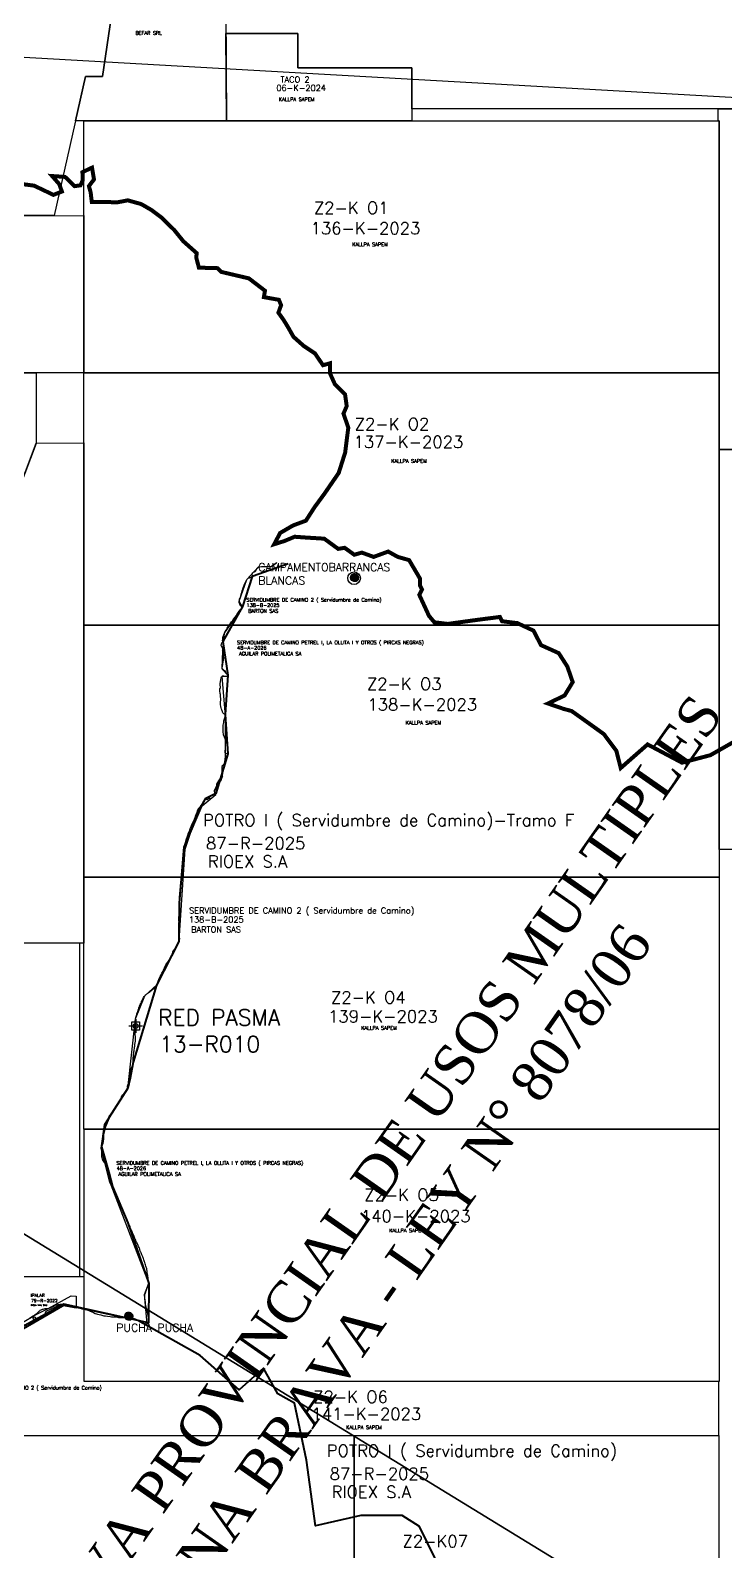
# Model space of a CAD drawing. Header units: metres. Extents: x -4406421 to 6012633, y 6449185 to 13337258.
# Drawn here: x 2477679 to 2495040, y 6859919 to 6897946 of the extents above; entities that cross this region are included whole.
import ezdxf

# ---------------------------------------------------------------- set-up
doc = ezdxf.new("R2010")
doc.units = ezdxf.units.M
doc.header["$LTSCALE"] = 20
doc.header["$MEASUREMENT"] = 0
for name, color, linetype in [('CAMINOS', 7, 'CONTINUOUS'), ('CANTERAS', 6, 'CONTINUOUS'), ('CATEOS', 7, 'CONTINUOUS'), ('LIMDEP', 9, 'CONTINUOUS'), ('MANIFEST', 1, 'CONTINUOUS'), ('MANIFEST-TEMP', 3, 'CONTINUOUS'), ('P.A.S.M.A puntos', 241, 'CONTINUOUS'), ('SERVIDUMBRE', 44, 'CONTINUOUS'), ('ZONAS', 5, 'CONTINUOUS')]:
    doc.layers.add(name, color=color, linetype=linetype)
doc.layers.add('TITULARES', color=7, linetype='CONTINUOUS', true_color=0x04fbc6)
doc.styles.add('ITALICC', font='times.ttf', dxfattribs={"height": 1000})
doc.styles.add('ROMANS', font='romans.shx', dxfattribs={"oblique": 1.17516e-08, "height": 3})

msp = doc.modelspace()

# ---------------------------------------------------------------- hatches: boundary and pattern name
at = {"layer": 'ZONAS', "ltscale": 100}
h = msp.add_hatch(dxfattribs=at)
h.set_pattern_fill('ANSI31', color=256, style=0)
h.set_pattern_definition([(45, (-81137.4649, 34497.72001), (-0.0883883476483, 0.0883883476483), [])])
h.paths.add_polyline_path([(2485875, 6884267, 1), (2485675, 6884267, 1)])
h = msp.add_hatch(dxfattribs=at)
h.set_pattern_fill('ANSI31', color=256, style=0)
h.set_pattern_definition([(45, (-86777.724, 16034.07), (-0.0883883476483, 0.0883883476483), [])])
h.paths.add_polyline_path([(2480235, 6865803, 1), (2480035, 6865803, 1)])

# ---------------------------------------------------------------- linework, layer by layer
at = {"layer": 'CAMINOS', "linetype": 'Continuous', "const_width": 100}
msp.add_lwpolyline([(2495602, 6880364), (2494663, 6879828), (2493952, 6879640), (2493093, 6880096), (2492422, 6879506), (2492314, 6879935), (2492001, 6880355), (2491478, 6880730), (2491196, 6880931), (2490995, 6880985), (2490605, 6881119), (2491021, 6881320), (2491223, 6881655), (2491089, 6882043), (2490874, 6882378), (2490431, 6882579), (2490243, 6882941), (2489840, 6883129), (2489459, 6883176), (2489405, 6883283), (2488882, 6883216), (2488492, 6883163), (2488103, 6883109), (2487768, 6883149), (2487633, 6883310), (2487392, 6883833), (2487459, 6883967), (2487405, 6884074), (2487405, 6884248), (2487137, 6884704), (2486855, 6884784), (2486613, 6884918), (2486251, 6884784), (2485956, 6884892), (2485768, 6884838), (2485526, 6885012), (2485365, 6884985), (2485016, 6885240), (2484574, 6885267), (2484277, 6885288), (2484022, 6885181), (2483767, 6885101), (2483915, 6885382), (2484237, 6885570), (2484559, 6885690), (2484774, 6886025), (2485029, 6886374), (2485378, 6886883), (2485539, 6887392), (2485618, 6888017), (2485497, 6888365), (2485578, 6888553), (2485537, 6888848), (2485282, 6889102), (2485162, 6889370), (2485162, 6889625), (2484986, 6889576), (2484785, 6889871), (2484503, 6890059), (2484248, 6890287), (2484127, 6890501), (2484006, 6890702), (2483872, 6890890), (2483939, 6891077), (2483885, 6891211), (2483510, 6891278), (2483536, 6891439), (2483134, 6891747), (2482449, 6891908), (2482355, 6892002), (2481886, 6892015), (2481819, 6892270), (2481832, 6892377), (2481493, 6892679), (2481278, 6892947), (2480969, 6893255), (2480701, 6893456), (2480446, 6893604), (2480110, 6893698), (2479828, 6893644), (2479614, 6893657), (2479211, 6893657), (2479182, 6893899), (2479139, 6894053), (2479266, 6894221), (2479217, 6894515), (2478978, 6894403), (2478985, 6894200), (2478929, 6894074), (2478782, 6894053), (2478543, 6894284), (2478221, 6894305), (2478400, 6894100), (2478464, 6893918), (2478253, 6893834), (2477769, 6894065), (2477503, 6894100)], dxfattribs=at)
at = {"layer": 'CANTERAS', "ltscale": 100}
msp.add_lwpolyline([(2477480, 6865642), (2477786, 6865828), (2478120, 6865994), (2478698, 6866314), (2478821, 6866305), (2478819, 6866002), (2478407, 6866079), (2478064, 6865919), (2478017, 6865794), (2477817, 6865728), (2477528, 6865562)], close=True, dxfattribs=at)
msp.add_circle((2477777, 6865754), 30, dxfattribs=at)
at = {"layer": 'CATEOS', "color": 0, "ltscale": 100}
for points in [[(2490518, 6904918), (2493412, 6904918), (2496188, 6904504), (2496185, 6895982), (2487208, 6895982), (2487208, 6897010), (2484355, 6897010), (2484355, 6897870), (2482567, 6897870), (2482566, 6899516), (2489760, 6899516)], [(2482562, 6897870), (2484355, 6897870), (2484355, 6897010), (2487208, 6897010), (2487208, 6895686), (2482579, 6895686)], [(2472764, 6889383), (2473819, 6893313), (2479016, 6893320), (2479016, 6889383)], [(2472764, 6889382), (2477819, 6889377), (2477818, 6887623), (2476994, 6885433), (2471705, 6885433)], [(2494881, 6877468), (2494881, 6887468), (2503366, 6887468), (2503366, 6877468)], [(2494881, 6864174), (2479017, 6864174), (2479017, 6870476), (2494881, 6870476)], [(2494874, 6862823), (2494874, 6864174), (2479017, 6864174), (2479017, 6866791), (2475786, 6866791), (2475786, 6862823), (2494874, 6862823)], [(2475769, 6862823), (2485768, 6862823), (2485768, 6852823), (2475769, 6852823)], [(2485768, 6862823), (2494874, 6862823), (2494871, 6856900), (2492185, 6856900), (2489077, 6852823), (2487652, 6852823), (2485768, 6852823)]]:
    msp.add_lwpolyline(points, close=True, dxfattribs=at)
at = {"layer": 'CATEOS', "ltscale": 100}
for points in [[(2479911, 6899972), (2482547, 6899906), (2482579, 6895685), (2478805, 6895685), (2479053, 6896792), (2479480, 6896792), (2479883, 6899568)], [(2496185, 6895982), (2496186, 6897468), (2502793, 6897468), (2502793, 6895686), (2503366, 6895686), (2503366, 6887468), (2494881, 6887468), (2494880, 6895685), (2494853, 6895685), (2494853, 6895982)], [(2494880, 6889383), (2479016, 6889383), (2479016, 6895685), (2494880, 6895685)], [(2494880, 6883081), (2479016, 6883081), (2479016, 6889383), (2494880, 6889383)], [(2477820, 6887629), (2479013, 6887632), (2479015, 6875126), (2474588, 6875125), (2474559, 6876928), (2474995, 6876929), (2474990, 6879968), (2474990, 6885433), (2476994, 6885433)], [(2494881, 6876779), (2479016, 6876779), (2479016, 6883081), (2494881, 6883081)], [(2494881, 6870476), (2479016, 6870476), (2479016, 6876779), (2494881, 6876779)], [(2478911, 6875125), (2473811, 6875125), (2473811, 6868792), (2472911, 6868792), (2472911, 6866792), (2478911, 6866792)]]:
    msp.add_lwpolyline(points, close=True, dxfattribs=at)
at = {"layer": 'LIMDEP', "linetype": 'Continuous'}
msp.add_lwpolyline([(2472327, 6898787, -0.094734), (2471572, 6897899), (2469637, 6896761, 0.219802), (2469009, 6896530), (2469222, 6894158), (2469191, 6890922), (2469292, 6889737, -0.082175), (2468834, 6888328, -0.091789), (2467560, 6887139, -0.036991), (2464255, 6885168), (2462070, 6883643, 0.129481), (2461230, 6882100), (2460483, 6879404), (2458477, 6880251), (2456777, 6880566), (2497152, 6855817), (2552669, 6821184)], format="xyb", dxfattribs=at)
msp.add_lwpolyline([(2552669, 6821184), (2497152, 6855817), (2456777, 6880566)], dxfattribs=at)
at = {"layer": 'MANIFEST', "ltscale": 100}
msp.add_lwpolyline([(2473711, 6899568), (2479883, 6899568), (2479480, 6896792), (2479053, 6896792), (2478275, 6893320), (2473894, 6893320), (2474752, 6896792), (2472321, 6896792), (2470245, 6892649), (2470419, 6893410), (2470634, 6894050), (2470736, 6894610), (2470954, 6895013), (2470606, 6895353), (2470606, 6895659), (2470958, 6896305), (2471686, 6896839), (2472118, 6897299), (2472817, 6897812), (2473903, 6898173), (2474177, 6898685), (2474162, 6898851), (2473820, 6899292)], close=True, dxfattribs=at)
at = {"layer": 'MANIFEST-TEMP', "color": 42, "lineweight": 20, "ltscale": 100}
msp.add_lwpolyline([(2484114, 6884609), (2483217, 6884295), (2482972, 6883544), (2482483, 6882669), (2482613, 6881824), (2482539, 6880847), (2482609, 6879862), (2482305, 6878867), (2482045, 6878739), (2481973, 6878617), (2481510, 6877530), (2481394, 6876140), (2481394, 6876140), (2481389, 6875167), (2480829, 6874079), (2480245, 6872152), (2480169, 6871752), (2480108, 6871502), (2479636, 6870765), (2479543, 6870543), (2479501, 6870391), (2479453, 6870034), (2479636, 6869402), (2479731, 6869045), (2480115, 6868134), (2480636, 6866629), (2480627, 6865636), (2478511, 6866102), (2476891, 6865217)], dxfattribs=at)
at = {"layer": 'P.A.S.M.A puntos', "ltscale": 100}
for p, q in [((2480476, 6873057), (2480139, 6873057)), ((2480476, 6873057), (2480139, 6873057)), ((2480307, 6873226), (2480307, 6872888)), ((2480307, 6873226), (2480307, 6872888))]:
    msp.add_line(p, q, dxfattribs=at)
msp.add_lwpolyline([(2480215, 6873163), (2480400, 6873163), (2480400, 6872951), (2480215, 6872951)], close=True, dxfattribs=at)
msp.add_lwpolyline([(2480215, 6873163), (2480400, 6873163), (2480400, 6872951), (2480215, 6872951)], close=True, dxfattribs=at)
msp.add_circle((2480307, 6873057), 60, dxfattribs=at)
msp.add_circle((2480307, 6873057), 60, dxfattribs=at)
at = {"layer": 'SERVIDUMBRE', "color": 33, "lineweight": 40, "ltscale": 100}
msp.add_lwpolyline([(2484114, 6884609), (2483217, 6884295), (2482972, 6883544), (2482483, 6882669), (2482613, 6881824), (2482540, 6880841), (2482609, 6879862), (2482305, 6878867), (2482045, 6878739), (2481973, 6878617), (2481510, 6877530), (2481394, 6876140), (2481389, 6875167), (2480829, 6874079), (2480245, 6872152), (2480169, 6871752), (2480108, 6871502), (2479634, 6870762), (2479543, 6870543), (2479501, 6870390), (2479452, 6870036), (2479636, 6869397), (2479731, 6869045), (2480115, 6868134), (2480639, 6866623), (2480627, 6865636), (2478511, 6866102), (2476891, 6865217)], dxfattribs=at)
at = {"layer": 'SERVIDUMBRE'}
msp.add_lwpolyline([(2477673, 6865767), (2477696, 6865782), (2477733, 6865801), (2477762, 6865819), (2477792, 6865838), (2477823, 6865862), (2477844, 6865880), (2477873, 6865906), (2477897, 6865928), (2477913, 6865941), (2477925, 6865950), (2477950, 6865963), (2477981, 6865977), (2477998, 6865981), (2478018, 6865988), (2478043, 6865994), (2478059, 6865995), (2478088, 6865997), (2478111, 6865997), (2478134, 6866000), (2478149, 6866002), (2478165, 6866008), (2478188, 6866019), (2478225, 6866039), (2478254, 6866054), (2478280, 6866067), (2478299, 6866076), (2478323, 6866084), (2478353, 6866091), (2478375, 6866096), (2478407, 6866099), (2478431, 6866100), (2478461, 6866101), (2478484, 6866103), (2478502, 6866102), (2478517, 6866100), (2478532, 6866098), (2478550, 6866092), (2478571, 6866084), (2478589, 6866079), (2478610, 6866073), (2478634, 6866068), (2478660, 6866063), (2478693, 6866054), (2478735, 6866044), (2478775, 6866035), (2478812, 6866028), (2478855, 6866018), (2478894, 6866009), (2478923, 6866000), (2478959, 6865989), (2479002, 6865979), (2479047, 6865971), (2479086, 6865963), (2479112, 6865957), (2479139, 6865946), (2479171, 6865928), (2479252, 6865892), (2479296, 6865873), (2479325, 6865863), (2479351, 6865856), (2479399, 6865845), (2479435, 6865834), (2479462, 6865825), (2479485, 6865819), (2479512, 6865815), (2479554, 6865809), (2479603, 6865803), (2479668, 6865795), (2479706, 6865791), (2479747, 6865788), (2479775, 6865788), (2479800, 6865788), (2479825, 6865784), (2479855, 6865777), (2479878, 6865774), (2479907, 6865772), (2479934, 6865772), (2479960, 6865772), (2479982, 6865771), (2480016, 6865768), (2480049, 6865764), (2480079, 6865762), (2480109, 6865761), (2480148, 6865761), (2480170, 6865760), (2480198, 6865759), (2480219, 6865757), (2480241, 6865753), (2480267, 6865745), (2480295, 6865734), (2480327, 6865718), (2480359, 6865700), (2480391, 6865684), (2480418, 6865671), (2480446, 6865659), (2480480, 6865644), (2480513, 6865630), (2480543, 6865617), (2480567, 6865612), (2480597, 6865614), (2480608, 6865618), (2480620, 6865627), (2480626, 6865638), (2480634, 6865652), (2480638, 6865671), (2480640, 6865684), (2480640, 6865699), (2480640, 6865715), (2480635, 6865736), (2480629, 6865763), (2480627, 6865778), (2480622, 6865801), (2480618, 6865826), (2480613, 6865850), (2480608, 6865874), (2480597, 6865923), (2480586, 6865969), (2480575, 6866006), (2480567, 6866034), (2480564, 6866047), (2480559, 6866062), (2480556, 6866086), (2480553, 6866112), (2480549, 6866150), (2480545, 6866180), (2480542, 6866214), (2480539, 6866239), (2480537, 6866265), (2480535, 6866288), (2480533, 6866315), (2480533, 6866335), (2480534, 6866349), (2480541, 6866365), (2480554, 6866386), (2480561, 6866402), (2480572, 6866438), (2480581, 6866461), (2480588, 6866486), (2480599, 6866519), (2480608, 6866547), (2480614, 6866564), (2480622, 6866578), (2480629, 6866593), (2480634, 6866613), (2480638, 6866629), (2480636, 6866649), (2480633, 6866673), (2480628, 6866700), (2480621, 6866739), (2480616, 6866773), (2480611, 6866801), (2480608, 6866825), (2480604, 6866859), (2480598, 6866893), (2480593, 6866929), (2480587, 6866967), (2480582, 6866990), (2480578, 6867008), (2480570, 6867030), (2480563, 6867054), (2480553, 6867089), (2480546, 6867114), (2480536, 6867145), (2480529, 6867166), (2480523, 6867185), (2480513, 6867215), (2480504, 6867242), (2480495, 6867261), (2480484, 6867284), (2480475, 6867306), (2480464, 6867334), (2480453, 6867360), (2480442, 6867386), (2480434, 6867401), (2480429, 6867415), (2480420, 6867437), (2480413, 6867456), (2480407, 6867475), (2480401, 6867492), (2480391, 6867519), (2480381, 6867543), (2480370, 6867569), (2480358, 6867595), (2480351, 6867610), (2480341, 6867630), (2480329, 6867654), (2480321, 6867672), (2480313, 6867691), (2480307, 6867707), (2480297, 6867729), (2480290, 6867747), (2480279, 6867773), (2480268, 6867797), (2480259, 6867818), (2480248, 6867849), (2480240, 6867868), (2480231, 6867890), (2480218, 6867915), (2480207, 6867938), (2480197, 6867964), (2480189, 6867982), (2480180, 6868005), (2480169, 6868034), (2480157, 6868060), (2480148, 6868079), (2480138, 6868097), (2480127, 6868117), (2480114, 6868140), (2480105, 6868159), (2480096, 6868177), (2480089, 6868190), (2480081, 6868208), (2480075, 6868222), (2480069, 6868237), (2480065, 6868252), (2480057, 6868281), (2480051, 6868300), (2480044, 6868317), (2480035, 6868337), (2480026, 6868352), (2480015, 6868370), (2480006, 6868386), (2479998, 6868402), (2479987, 6868427), (2479980, 6868444), (2479973, 6868462), (2479965, 6868479), (2479960, 6868489), (2479950, 6868505), (2479937, 6868524), (2479921, 6868548), (2479910, 6868566), (2479904, 6868577), (2479897, 6868592), (2479888, 6868623), (2479879, 6868647), (2479870, 6868669), (2479858, 6868701), (2479850, 6868723), (2479842, 6868739), (2479827, 6868760), (2479813, 6868782), (2479805, 6868797), (2479797, 6868812), (2479792, 6868828), (2479784, 6868848), (2479777, 6868872), (2479770, 6868898), (2479764, 6868925), (2479757, 6868954), (2479751, 6868976), (2479744, 6869001), (2479739, 6869021), (2479734, 6869037), (2479727, 6869052), (2479716, 6869072), (2479701, 6869093), (2479686, 6869115), (2479676, 6869132), (2479665, 6869152), (2479657, 6869172), (2479651, 6869201), (2479647, 6869225), (2479647, 6869245), (2479646, 6869279), (2479645, 6869301), (2479643, 6869334), (2479640, 6869353), (2479639, 6869375), (2479636, 6869402), (2479632, 6869432), (2479625, 6869453), (2479617, 6869473), (2479606, 6869495), (2479595, 6869516), (2479585, 6869534), (2479569, 6869563), (2479556, 6869588), (2479543, 6869613), (2479535, 6869632), (2479523, 6869646), (2479512, 6869656), (2479504, 6869666), (2479497, 6869681), (2479490, 6869698), (2479485, 6869714), (2479481, 6869724), (2479477, 6869737), (2479471, 6869752), (2479467, 6869765), (2479465, 6869777), (2479463, 6869791), (2479463, 6869801), (2479462, 6869832), (2479461, 6869854), (2479461, 6869893), (2479460, 6869915), (2479458, 6869939), (2479454, 6869959), (2479448, 6869992), (2479447, 6870008), (2479449, 6870023), (2479456, 6870044), (2479465, 6870059), (2479477, 6870083), (2479485, 6870102), (2479492, 6870124), (2479497, 6870144), (2479500, 6870160), (2479503, 6870188), (2479505, 6870202), (2479511, 6870225), (2479513, 6870247), (2479513, 6870269), (2479512, 6870293), (2479511, 6870315), (2479509, 6870328), (2479505, 6870350), (2479502, 6870373), (2479501, 6870389), (2479505, 6870410), (2479511, 6870430), (2479520, 6870455), (2479528, 6870473), (2479537, 6870493), (2479544, 6870508), (2479549, 6870523), (2479548, 6870534), (2479544, 6870547), (2479543, 6870558), (2479545, 6870567), (2479551, 6870578), (2479560, 6870587), (2479570, 6870599), (2479575, 6870613), (2479582, 6870629), (2479587, 6870643), (2479594, 6870662), (2479600, 6870682), (2479607, 6870701), (2479622, 6870731), (2479631, 6870754), (2479643, 6870783), (2479649, 6870799), (2479660, 6870817), (2479673, 6870835), (2479692, 6870859), (2479706, 6870877), (2479719, 6870894), (2479731, 6870912), (2479744, 6870931), (2479754, 6870950), (2479770, 6870975), (2479784, 6870999), (2479795, 6871017), (2479812, 6871039), (2479828, 6871060), (2479838, 6871074), (2479850, 6871094), (2479861, 6871114), (2479872, 6871132), (2479886, 6871151), (2479901, 6871175), (2479915, 6871197), (2479931, 6871221), (2479940, 6871239), (2479947, 6871256), (2479956, 6871283), (2479966, 6871309), (2479973, 6871324), (2479982, 6871333), (2479999, 6871347), (2480014, 6871361), (2480024, 6871375), (2480030, 6871385), (2480038, 6871403), (2480050, 6871419), (2480066, 6871436), (2480080, 6871450), (2480091, 6871462), (2480101, 6871476), (2480107, 6871490), (2480108, 6871508), (2480106, 6871527), (2480105, 6871547), (2480105, 6871561), (2480110, 6871582), (2480117, 6871603), (2480126, 6871623), (2480133, 6871641), (2480137, 6871657), (2480140, 6871674), (2480148, 6871694), (2480155, 6871706), (2480161, 6871718), (2480165, 6871731), (2480169, 6871744), (2480170, 6871760), (2480168, 6871779), (2480163, 6871806), (2480160, 6871824), (2480156, 6871843), (2480156, 6871863), (2480160, 6871880), (2480165, 6871910), (2480170, 6871933), (2480176, 6871959), (2480180, 6871977), (2480187, 6871995), (2480197, 6872013), (2480210, 6872031), (2480220, 6872049), (2480228, 6872073), (2480233, 6872095), (2480240, 6872121), (2480242, 6872135), (2480243, 6872153), (2480243, 6872169), (2480242, 6872191), (2480243, 6872223), (2480244, 6872248), (2480245, 6872273), (2480249, 6872296), (2480252, 6872322), (2480255, 6872345), (2480259, 6872380), (2480264, 6872412), (2480268, 6872440), (2480271, 6872463), (2480277, 6872491), (2480279, 6872525), (2480282, 6872552), (2480283, 6872566), (2480286, 6872589), (2480289, 6872612), (2480294, 6872632), (2480298, 6872651), (2480301, 6872667), (2480303, 6872684), (2480303, 6872699), (2480303, 6872724), (2480303, 6872740), (2480301, 6872769), (2480299, 6872799), (2480298, 6872833), (2480298, 6872865), (2480297, 6872911), (2480296, 6872919), (2480295, 6872955), (2480295, 6872979), (2480296, 6873019), (2480295, 6873059), (2480295, 6873082), (2480296, 6873107), (2480297, 6873139), (2480299, 6873169), (2480300, 6873193), (2480301, 6873216), (2480303, 6873231), (2480309, 6873259), (2480312, 6873275), (2480319, 6873299), (2480326, 6873322), (2480332, 6873343), (2480340, 6873371), (2480350, 6873400), (2480357, 6873423), (2480369, 6873454), (2480378, 6873480), (2480382, 6873491), (2480388, 6873510), (2480396, 6873536), (2480399, 6873548), (2480403, 6873560), (2480411, 6873581), (2480419, 6873597), (2480432, 6873618), (2480439, 6873631), (2480445, 6873643), (2480449, 6873657), (2480456, 6873676), (2480466, 6873698), (2480477, 6873718), (2480487, 6873735), (2480496, 6873752), (2480506, 6873772), (2480519, 6873794), (2480528, 6873807), (2480540, 6873822), (2480553, 6873835), (2480570, 6873848), (2480587, 6873861), (2480602, 6873873), (2480619, 6873887), (2480645, 6873905), (2480665, 6873919), (2480686, 6873934), (2480712, 6873954), (2480737, 6873975), (2480757, 6873994), (2480770, 6874006), (2480783, 6874020), (2480799, 6874036), (2480815, 6874056), (2480827, 6874074), (2480837, 6874094), (2480845, 6874113), (2480858, 6874151), (2480869, 6874182), (2480882, 6874216), (2480905, 6874264), (2480922, 6874298), (2480945, 6874340), (2480962, 6874376), (2480974, 6874404), (2480982, 6874423), (2480997, 6874443), (2481004, 6874454), (2481016, 6874475), (2481031, 6874519), (2481044, 6874553), (2481053, 6874573), (2481062, 6874589), (2481081, 6874615), (2481103, 6874645), (2481123, 6874677), (2481140, 6874704), (2481158, 6874735), (2481183, 6874777), (2481195, 6874800), (2481208, 6874829), (2481220, 6874860), (2481231, 6874892), (2481236, 6874911), (2481251, 6874937), (2481276, 6874970), (2481307, 6875012), (2481344, 6875076), (2481373, 6875129), (2481388, 6875159), (2481395, 6875193), (2481406, 6875246), (2481405, 6875279), (2481403, 6875327), (2481399, 6875369), (2481399, 6875385), (2481397, 6875407), (2481395, 6875434), (2481396, 6875464), (2481395, 6875498), (2481394, 6875535), (2481392, 6875571), (2481392, 6875611), (2481390, 6875649), (2481389, 6875687), (2481386, 6875725), (2481387, 6875747), (2481387, 6875782), (2481390, 6875819), (2481394, 6875857), (2481395, 6875892), (2481397, 6875935), (2481399, 6875998), (2481399, 6876034), (2481398, 6876069), (2481398, 6876128), (2481399, 6876181), (2481403, 6876223), (2481405, 6876292), (2481408, 6876338), (2481411, 6876383), (2481415, 6876437), (2481419, 6876483), (2481423, 6876520), (2481427, 6876559), (2481437, 6876639), (2481447, 6876697), (2481449, 6876733), (2481457, 6876777), (2481463, 6876815), (2481466, 6876858), (2481472, 6876901), (2481474, 6876934), (2481482, 6876975), (2481486, 6877003), (2481488, 6877040), (2481491, 6877078), (2481494, 6877114), (2481501, 6877173), (2481504, 6877220), (2481508, 6877257), (2481515, 6877290), (2481518, 6877329), (2481522, 6877390), (2481521, 6877431), (2481514, 6877528), (2481535, 6877595), (2481551, 6877645), (2481572, 6877714), (2481600, 6877800), (2481630, 6877888), (2481656, 6877952), (2481670, 6877992), (2481692, 6878045), (2481712, 6878094), (2481736, 6878146), (2481759, 6878193), (2481775, 6878228), (2481793, 6878266), (2481804, 6878303), (2481815, 6878341), (2481824, 6878370), (2481832, 6878385), (2481840, 6878401), (2481851, 6878436), (2481860, 6878465), (2481878, 6878494), (2481898, 6878516), (2481915, 6878531), (2481939, 6878570), (2481952, 6878588), (2481962, 6878601), (2481969, 6878610), (2481975, 6878622), (2481982, 6878632), (2481991, 6878637), (2482002, 6878642), (2482016, 6878653), (2482024, 6878667), (2482022, 6878685), (2482019, 6878698), (2482024, 6878720), (2482033, 6878733), (2482045, 6878735), (2482054, 6878732), (2482069, 6878724), (2482084, 6878720), (2482099, 6878722), (2482121, 6878733), (2482137, 6878742), (2482151, 6878752), (2482158, 6878761), (2482160, 6878767), (2482159, 6878785), (2482158, 6878797), (2482168, 6878814), (2482190, 6878830), (2482206, 6878836), (2482224, 6878842), (2482243, 6878849), (2482256, 6878850), (2482267, 6878847), (2482282, 6878841), (2482296, 6878838), (2482305, 6878838), (2482311, 6878846), (2482311, 6878857), (2482303, 6878872), (2482288, 6878887), (2482280, 6878900), (2482276, 6878910), (2482275, 6878931), (2482278, 6878945), (2482289, 6878972), (2482304, 6879006), (2482324, 6879049), (2482332, 6879064), (2482334, 6879073), (2482333, 6879094), (2482335, 6879105), (2482344, 6879125), (2482351, 6879131), (2482365, 6879138), (2482371, 6879145), (2482376, 6879151), (2482402, 6879164), (2482420, 6879173), (2482426, 6879178), (2482447, 6879215), (2482451, 6879226), (2482457, 6879245), (2482461, 6879252), (2482471, 6879267), (2482477, 6879285), (2482482, 6879300), (2482479, 6879307), (2482476, 6879317), (2482471, 6879330), (2482467, 6879346), (2482467, 6879366), (2482467, 6879402), (2482465, 6879434), (2482464, 6879456), (2482464, 6879478), (2482465, 6879502), (2482468, 6879538), (2482472, 6879559), (2482479, 6879575), (2482486, 6879582), (2482505, 6879593), (2482512, 6879600), (2482518, 6879609), (2482522, 6879623), (2482529, 6879638), (2482536, 6879652), (2482544, 6879670), (2482545, 6879687), (2482544, 6879717), (2482546, 6879742), (2482548, 6879768), (2482554, 6879782), (2482560, 6879790), (2482573, 6879799), (2482584, 6879807), (2482602, 6879824), (2482617, 6879835), (2482620, 6879844), (2482617, 6879853), (2482590, 6879862), (2482568, 6879870), (2482557, 6879875), (2482550, 6879882), (2482546, 6879888), (2482543, 6879900), (2482542, 6879914), (2482542, 6879929), (2482544, 6879948), (2482550, 6879975), (2482553, 6879992), (2482552, 6880009), (2482551, 6880044), (2482550, 6880072), (2482553, 6880111), (2482557, 6880138), (2482563, 6880172), (2482564, 6880192), (2482560, 6880216), (2482553, 6880231), (2482537, 6880255), (2482524, 6880282), (2482510, 6880311), (2482503, 6880334), (2482497, 6880361), (2482495, 6880391), (2482492, 6880423), (2482490, 6880488), (2482490, 6880525), (2482491, 6880548), (2482496, 6880579), (2482503, 6880612), (2482508, 6880644), (2482511, 6880683), (2482519, 6880713), (2482525, 6880746), (2482530, 6880761), (2482536, 6880771), (2482545, 6880778), (2482550, 6880784), (2482554, 6880794), (2482554, 6880801), (2482552, 6880814), (2482549, 6880826), (2482546, 6880839), (2482539, 6880847), (2482528, 6880853), (2482509, 6880864), (2482499, 6880872), (2482488, 6880888), (2482479, 6880905), (2482472, 6880919), (2482466, 6880935), (2482456, 6880960), (2482452, 6880977), (2482442, 6881008), (2482436, 6881030), (2482432, 6881050), (2482428, 6881088), (2482428, 6881113), (2482426, 6881141), (2482429, 6881164), (2482430, 6881206), (2482430, 6881244), (2482429, 6881286), (2482427, 6881318), (2482422, 6881341), (2482416, 6881373), (2482409, 6881435), (2482406, 6881470), (2482412, 6881491), (2482423, 6881505), (2482429, 6881519), (2482425, 6881539), (2482419, 6881574), (2482418, 6881593), (2482419, 6881619), (2482424, 6881663), (2482434, 6881717), (2482439, 6881756), (2482443, 6881770), (2482453, 6881786), (2482473, 6881808), (2482486, 6881814), (2482499, 6881812), (2482518, 6881806), (2482540, 6881803), (2482572, 6881802), (2482598, 6881799), (2482610, 6881801), (2482618, 6881805), (2482624, 6881812), (2482626, 6881823), (2482621, 6881827), (2482597, 6881843), (2482585, 6881854), (2482569, 6881872), (2482558, 6881897), (2482539, 6881933), (2482534, 6881937), (2482509, 6881948), (2482476, 6881970), (2482470, 6881982), (2482468, 6881992), (2482470, 6882010), (2482479, 6882049), (2482483, 6882091), (2482490, 6882157), (2482498, 6882198), (2482505, 6882260), (2482502, 6882296), (2482500, 6882324), (2482502, 6882372), (2482499, 6882390), (2482481, 6882421), (2482479, 6882439), (2482485, 6882447), (2482494, 6882453), (2482498, 6882459), (2482499, 6882466), (2482491, 6882482), (2482469, 6882516), (2482449, 6882551), (2482444, 6882566), (2482445, 6882587), (2482449, 6882602), (2482461, 6882637), (2482471, 6882648), (2482482, 6882659), (2482486, 6882667), (2482479, 6882694), (2482481, 6882724), (2482485, 6882763), (2482494, 6882805), (2482505, 6882840), (2482524, 6882880), (2482542, 6882916), (2482564, 6882956), (2482595, 6883001), (2482628, 6883051), (2482657, 6883092), (2482683, 6883132), (2482704, 6883160), (2482731, 6883196), (2482761, 6883238), (2482789, 6883277), (2482813, 6883314), (2482858, 6883383), (2482899, 6883440), (2482913, 6883459), (2482935, 6883477), (2482967, 6883500), (2482978, 6883513), (2482980, 6883520), (2482977, 6883530), (2482972, 6883534), (2482962, 6883538), (2482949, 6883543), (2482939, 6883549), (2482929, 6883558), (2482919, 6883574), (2482908, 6883604), (2482902, 6883616), (2482897, 6883625), (2482892, 6883635), (2482890, 6883642), (2482892, 6883663), (2482898, 6883702), (2482903, 6883731), (2482913, 6883751), (2482925, 6883779), (2482937, 6883814), (2482941, 6883838), (2482946, 6883861), (2482959, 6883897), (2482970, 6883937), (2482981, 6883975), (2482995, 6884022), (2483009, 6884056), (2483029, 6884105), (2483040, 6884134), (2483065, 6884184), (2483083, 6884216), (2483092, 6884228), (2483101, 6884237), (2483120, 6884249), (2483151, 6884264), (2483181, 6884278), (2483202, 6884285), (2483210, 6884292), (2483220, 6884301), (2483221, 6884311), (2483218, 6884333), (2483216, 6884354), (2483218, 6884370), (2483225, 6884386), (2483232, 6884393), (2483247, 6884400), (2483271, 6884408), (2483294, 6884422), (2483310, 6884437), (2483317, 6884449), (2483327, 6884474), (2483339, 6884491), (2483358, 6884513), (2483374, 6884527), (2483383, 6884533), (2483411, 6884540), (2483448, 6884546), (2483476, 6884546), (2483535, 6884547), (2483584, 6884547), (2483636, 6884545), (2483697, 6884546), (2483712, 6884550), (2483724, 6884558), (2483750, 6884582), (2483770, 6884598), (2483783, 6884604), (2483799, 6884613), (2483809, 6884620), (2483821, 6884629), (2483827, 6884636), (2483831, 6884641)], dxfattribs=at)
at = {"layer": 'SERVIDUMBRE', "ltscale": 100}
msp.add_lwpolyline([(2480595, 6865612), (2480529, 6866343), (2480636, 6866629), (2479655, 6869183), (2479445, 6870006), (2479530, 6870596), (2480108, 6871491), (2480306, 6873235), (2480533, 6873813), (2480835, 6874086), (2481397, 6875197), (2481541, 6877481), (2481874, 6878487), (2482309, 6878844), (2482341, 6879120), (2482479, 6879325), (2482549, 6879759), (2482553, 6880814), (2482464, 6881797), (2482625, 6881814), (2482467, 6881995), (2482480, 6882440), (2482523, 6882879), (2482978, 6883525), (2482891, 6883679), (2483083, 6884219), (2483376, 6884534), (2483698, 6884550), (2483818, 6884636)], dxfattribs=at)
at = {"layer": 'SERVIDUMBRE', "lineweight": 40, "ltscale": 100}
msp.add_lwpolyline([(2484125, 6828419), (2486079, 6833013), (2485726, 6836553), (2487144, 6841465), (2490121, 6854950), (2490931, 6855370), (2491460, 6856795), (2491185, 6857753), (2489688, 6858354), (2488159, 6858976), (2487393, 6860549), (2486960, 6860819), (2485930, 6860817), (2484801, 6860562), (2484577, 6862201), (2484275, 6863625), (2483856, 6863861), (2483500, 6864503), (2482891, 6863958), (2481917, 6864817), (2480362, 6865699), (2478529, 6866091), (2476453, 6864886)], dxfattribs=at)
at = {"layer": 'ZONAS', "ltscale": 100}
msp.add_lwpolyline([(2471768, 6897600), (2502096, 6895884), (2528819, 6869331), (2545210, 6831392), (2536610, 6782592)], dxfattribs=at)
for centre, radius in [((2485762, 6884252), 158), ((2485775, 6884267), 100), ((2480135, 6865803), 100), ((2480135, 6865803), 93.1)]:
    msp.add_circle(centre, radius, dxfattribs=at)

# ---------------------------------------------------------------- texts
at = {"layer": 'CANTERAS', "linetype": 'Continuous', "style": 'ROMANS', "oblique": 0}
for s, height, p in [('IPALAR', 80, (2477682, 6866284)), ('79-R-2022', 80, (2477697, 6866151)), ('RIOJA VIAL SAU', 40, (2477687, 6866059))]:
    msp.add_text(s, height=height, dxfattribs=at).set_placement(p)
at = {"layer": 'CATEOS', "linetype": 'Continuous', "style": 'ROMANS', "oblique": 0}
for s, height, p in [('06-K-2024', 150, (2483820, 6896432)), ('TACO 2', 150, (2483923, 6896644)), ('Z2-K O1', 300, (2484759, 6893359)), ('136-K-2023', 300, (2484677, 6892850)), ('Z2-K O2', 300, (2485778, 6887956)), ('137-K-2023', 300, (2485750, 6887509)), ('Z2-K O3', 300, (2486083, 6881459)), ('138-K-2023', 300, (2486096, 6880944)), ('Z2-K O4', 300, (2485187, 6873624)), ('139-K-2023', 300, (2485114, 6873148))]:
    msp.add_text(s, height=height, dxfattribs=at).set_placement(p)
at = {"layer": 'CATEOS', "color": 0, "linetype": 'Continuous', "style": 'ROMANS', "oblique": 0}
for s, p in [('Z2-K O5', (2486016, 6868684)), ('140-K-2023', (2485933, 6868155)), ('Z2-K O6', (2484742, 6863637)), ('141-K-2023', (2484699, 6863209)), ('Z2-K07', (2486972, 6860026))]:
    msp.add_text(s, height=300, dxfattribs=at).set_placement(p)
at = {"layer": 'CATEOS', "color": 5, "linetype": 'Continuous', "style": 'ROMANS'}
msp.add_text('KALLPA SAPEM', height=90, dxfattribs=at).set_placement((2486641, 6867900))
at = {"layer": 'P.A.S.M.A puntos', "linetype": 'Continuous', "style": 'ROMANS', "oblique": 0}
for s, p in [('RED PASMA', (2480869, 6873070)), ('RED PASMA', (2480869, 6873070)), ('13-R010', (2480895, 6872404)), ('13-R010', (2480895, 6872404))]:
    msp.add_text(s, height=400, dxfattribs=at).set_placement(p)
at = {"layer": 'SERVIDUMBRE', "linetype": 'Continuous', "style": 'ROMANS', "oblique": 0}
for s, height, p in [('SERVIDUMBRE DE CAMINO 2 ( Servidumbre de Camino)', 90, (2483071, 6883666)), ('138-B-2025', 90, (2483076, 6883533)), ('BARTON SAS', 90, (2483121, 6883389)), ('SERVIDUMBRE DE CAMINO PETREL I, LA OLLITA I Y OTROS ( PIRCAS NEGRAS)', 90, (2482837, 6882599)), ('48-A-2026', 90, (2482842, 6882466)), ('AGUILAR POLIMETALICA SA', 90, (2482888, 6882321)), ('POTRO I ( Servidumbre de Camino)-Tramo F', 300, (2481990, 6878051)), ('87-R-2025', 300, (2482064, 6877475)), ('RIOEX S.A', 300, (2482112, 6877020)), ('SERVIDUMBRE DE CAMINO 2 ( Servidumbre de Camino)', 150, (2481642, 6875868)), ('138-B-2025', 150, (2481636, 6875643)), ('BARTON SAS', 150, (2481691, 6875395)), ('SERVIDUMBRE DE CAMINO PETREL I, LA OLLITA I Y OTROS ( PIRCAS NEGRAS)', 90, (2479827, 6869588)), ('48-A-2026', 90, (2479832, 6869455)), ('AGUILAR POLIMETALICA SA', 90, (2479877, 6869310)), ('SERVIDUMBRE DE CAMINO 2 ( Servidumbre de Camino)', 90, (2476084, 6863969)), ('POTRO I ( Servidumbre de Camino)', 300, (2485079, 6862291)), ('87-R-2025', 300, (2485152, 6861714)), ('RIOEX S.A', 300, (2485201, 6861259))]:
    msp.add_text(s, height=height, dxfattribs=at).set_placement(p)
at = {"layer": 'TITULARES', "color": 160, "linetype": 'Continuous', "style": 'ROMANS'}
for s, p in [('BEFAR SRL', (2480301, 6897837)), ('KALLPA SAPEM', (2483883, 6896179))]:
    msp.add_text(s, height=90, dxfattribs=at).set_placement(p)
at = {"layer": 'TITULARES', "color": 5, "linetype": 'Continuous', "style": 'ROMANS'}
for p in [(2485719, 6892550), (2486693, 6887137), (2487051, 6880593), (2485941, 6872965), (2485565, 6862979)]:
    msp.add_text('KALLPA SAPEM', height=90, dxfattribs=at).set_placement(p)
at = {"layer": 'ZONAS', "style": 'ITALICC'}
for s, p in [('RESERVA PROVINCIAL DE USOS MULTIPLES ', (2476818, 6854872)), ('LAGUNA BRAVA - LEY N° 8078/06', (2479688, 6855770))]:
    msp.add_text(s, height=1000, rotation=55, dxfattribs=at).set_placement(p)
at = {"layer": 'ZONAS', "color": 2, "ltscale": 100, "char_height": 200, "width": 2134.88, "attachment_point": 1, "style": 'ROMANS'}
for s, insert in [('CAMPAMENTOBARRANCAS BLANCAS', (2483367, 6884627)), ('PUCHA PUCHA', (2479822, 6865616))]:
    msp.add_mtext(s, dxfattribs=dict(at, insert=insert))

doc.saveas('drawing.dxf')
